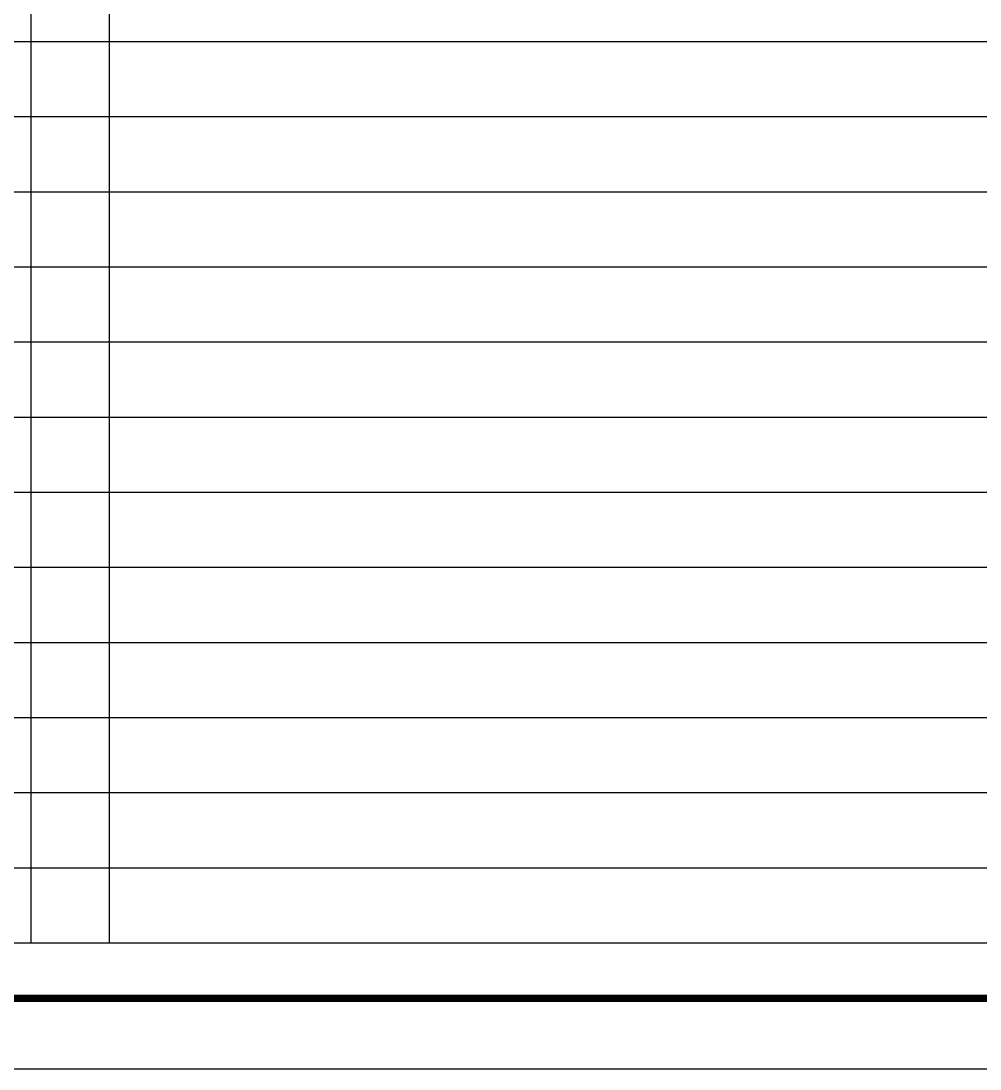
# Model space of a CAD drawing. Extents: x 1188826 to 1909461, y 608442 to 1651179.
# Drawn here: x 1335950 to 1349510, y 1237035 to 1251853 of the extents above; entities that cross this region are included whole.
import ezdxf

# ---------------------------------------------------------------- set-up
doc = ezdxf.new("R2010")
doc.units = 0
doc.header["$LTSCALE"] = 1000
doc.header["$MEASUREMENT"] = 0
doc.layers.add('Defpoint', color=7, linetype='Continuous')
doc.layers.add('图框', color=140, linetype='Continuous')

msp = doc.modelspace()

# ---------------------------------------------------------------- linework, layer by layer
at = {"layer": 'Defpoint', "color": 252}
for p, q in [((1336094, 1238815), (1336094, 1294038)), ((1337200, 1238815), (1337200, 1294038)), ((1355075, 1251559), (1281470, 1251559)), ((1355075, 1250497), (1281470, 1250497)), ((1355075, 1249435), (1281470, 1249435)), ((1355075, 1248373), (1281470, 1248373)), ((1355075, 1247311), (1281470, 1247311)), ((1355075, 1246249), (1281470, 1246249)), ((1355075, 1245187), (1281470, 1245187)), ((1355075, 1244125), (1281470, 1244125)), ((1355075, 1243063), (1281470, 1243063)), ((1355075, 1242001), (1281470, 1242001)), ((1355075, 1240939), (1281470, 1240939)), ((1355075, 1239877), (1281470, 1239877)), ((1355075, 1238815), (1281470, 1238815))]:
    msp.add_line(p, q, dxfattribs=at)
at = {"layer": '图框'}
msp.add_lwpolyline([(1278970, 1296435), (1363070, 1296435), (1363070, 1237035), (1278970, 1237035)], close=True, dxfattribs=at)
msp.add_lwpolyline([(1278970, 1296435), (1363070, 1296435), (1363070, 1237035), (1278970, 1237035)], close=True, dxfattribs=at)
at = {"layer": '图框', "const_width": 100}
msp.add_lwpolyline([(1362070, 1238035), (1362070, 1295435), (1281470, 1295435), (1281470, 1238035)], close=True, dxfattribs=at)

doc.saveas('drawing.dxf')
